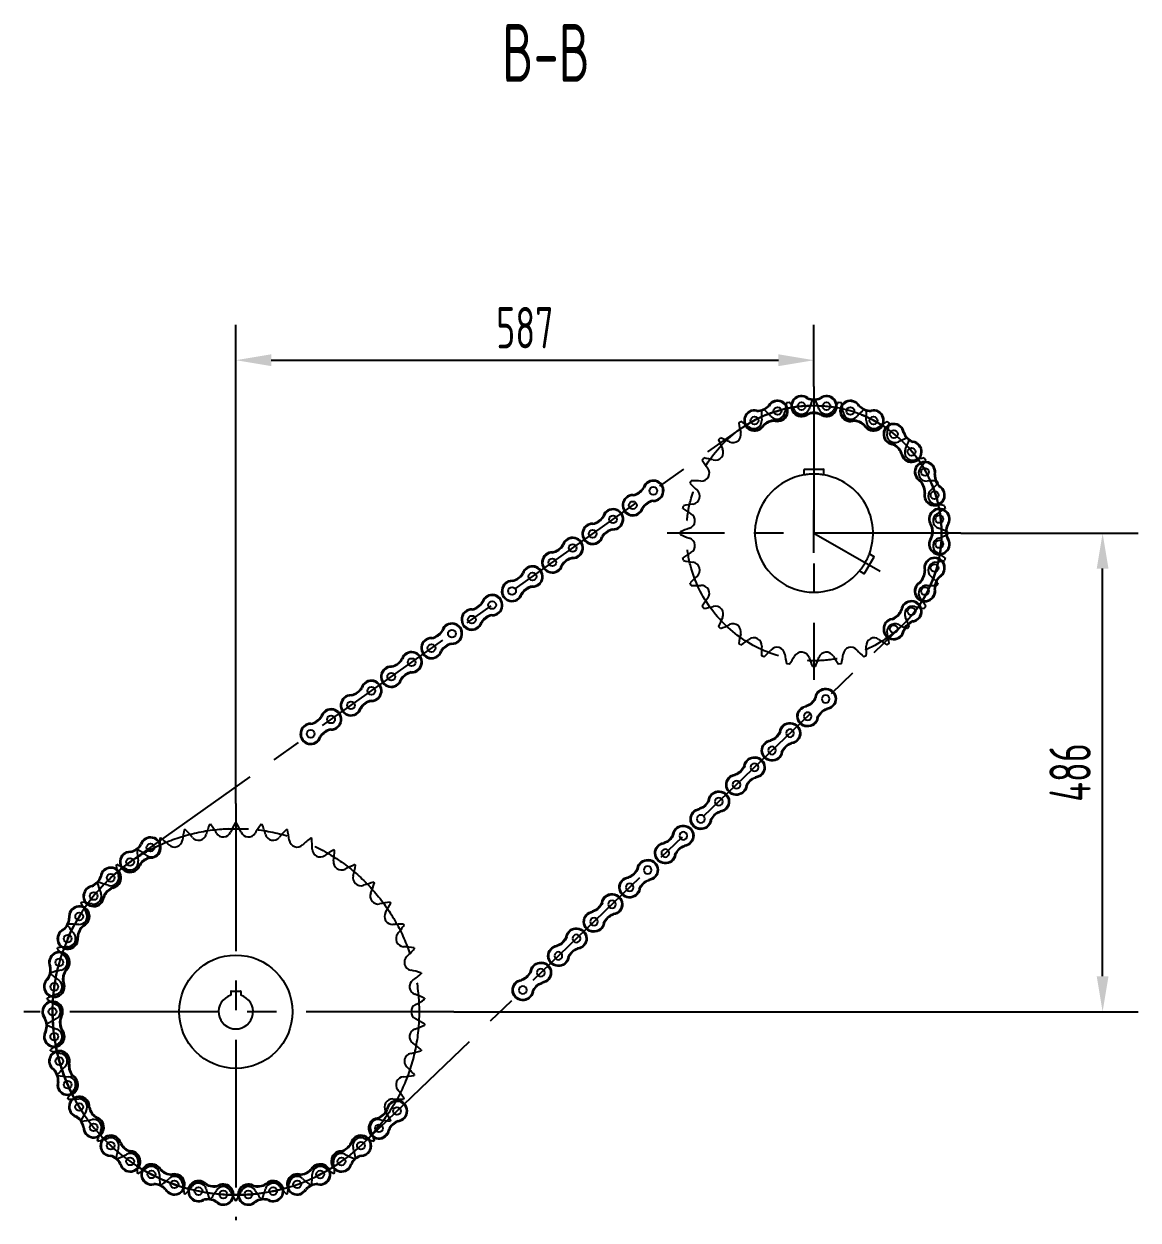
# Model space of a CAD drawing. Header units: millimetres. Extents: x 0 to 10092, y -1 to 7128.
# Drawn here: x 7288 to 8420, y 3316 to 4531 of the extents above; entities that cross this region are included whole.
import ezdxf
from ezdxf.enums import TextEntityAlignment as Align

# ---------------------------------------------------------------- set-up
doc = ezdxf.new("R2010")
doc.units = ezdxf.units.MM
doc.header["$LTSCALE"] = 120
doc.linetypes.add('G', pattern=[2, 1.25, -0.25, 0.25, -0.25])
doc.linetypes.add('K', pattern=[2.5, 1.25, -0.25, 0.25, -0.25, 0.25, -0.25])
for name, color, linetype in [('01', 7, 'Continuous'), ('05', 4, 'G'), ('07', 6, 'K'), ('08', 1, 'Continuous'), ('11', 3, 'Continuous')]:
    doc.layers.add(name, color=color, linetype=linetype)
doc.styles.get("Standard").update_dxf_attribs({"font": 'isocp', "width": 0.707, "bigfont": 'intecad.shx'})
doc.dimstyles.new('INTE', dxfattribs={"dimscale": 12, "dimtxt": 3.5, "dimasz": 3, "dimexe": 3, "dimexo": 0, "dimgap": 1, "dimtad": 1, "dimdec": 3, "dimdsep": 46, "dimtxsty": 'Standard', "dimcen": 0, "dimclrd": 1, "dimclre": 1, "dimclrt": 3, "dimaunit": 1, "dimadec": 0, "dimazin": 0, "dimtfac": 1, "dimtdec": 3, "dimtmove": 0, "dimatfit": 0, "dimfxl": 3, "dimarcsym": 0})

# ---------------------------------------------------------------- blocks, each defined once
blk = doc.blocks.new('*D164')
at = {"layer": '08', "color": 1, "lineweight": -2}
for p, q in [((7503.6, 3739), (7503.6, 4225.1)), ((8090.6, 4162.5), (8090.6, 4225.1)), ((7539.6, 4189.1), (8054.6, 4189.1))]:
    blk.add_line(p, q, dxfattribs=at)
at = {"layer": '08', "color": 1}
for points in [[(7539.6, 4195.1), (7539.6, 4183.1), (7503.6, 4189.1)], [(8054.6, 4195.1), (8054.6, 4183.1), (8090.6, 4189.1)]]:
    blk.add_solid(points, dxfattribs=at)
at = {"layer": 'Defpoints', "color": 0}
for p in [(8090.6, 4189.1), (8090.6, 4162.5), (7503.6, 3739)]:
    blk.add_point(p, dxfattribs=at)
at = {"layer": '08', "color": 3, "insert": (7797.1, 4222.1), "char_height": 42, "attachment_point": 5}
blk.add_mtext('587', dxfattribs=at)
blk = doc.blocks.new('*D165')
at = {"layer": '08', "color": 1, "lineweight": -2}
for p, q in [((8239.7, 4013.4), (8419.7, 4013.4)), ((8383.7, 3563.4), (8383.7, 3977.4)), ((7725, 3527.4), (8419.7, 3527.4))]:
    blk.add_line(p, q, dxfattribs=at)
at = {"layer": '08', "color": 1}
for points in [[(8377.7, 3977.4), (8389.7, 3977.4), (8383.7, 4013.4)], [(8377.7, 3563.4), (8389.7, 3563.4), (8383.7, 3527.4)]]:
    blk.add_solid(points, dxfattribs=at)
at = {"layer": 'Defpoints', "color": 0}
for p in [(8239.7, 4013.4), (8383.7, 4013.4), (7725, 3527.4)]:
    blk.add_point(p, dxfattribs=at)
at = {"layer": '08', "color": 3, "insert": (8350.7, 3770.4), "char_height": 42, "attachment_point": 5, "rotation": 90}
blk.add_mtext('486', dxfattribs=at)
blk = doc.blocks.new('A$C7D4D5DB6')
at = {"layer": '01'}
for centre in [(31.3, 25.3), (10.6, 10.6)]:
    blk.add_circle(centre, 3.96, dxfattribs=at)
for centre, radius, start, end in [((7.9, 36.4), 15.4, 280.5633, 330.0582), ((7.9, 36.4), 16.2, 280.7487, 329.9882), ((31.3, 25.3), 10.6, 268.87, 161.867), ((31.3, 25.3), 9.87, 268.4223, 162.3147), ((10.6, 10.6), 10.6, 89.2876, 341.4493), ((10.6, 10.6), 9.87, 88.4223, 342.3147), ((34.1, -0.5), 16.2, 100.7487, 149.9882), ((34, -0.4), 15.4, 100.6787, 150.1737)]:
    blk.add_arc(centre, radius, start, end, dxfattribs=at)

msp = doc.modelspace()

# ---------------------------------------------------------------- linework, layer by layer
at = {"layer": '01'}
for p, q in [((8062.8118, 4146.045), (8065.5754, 4146.5947)), ((8089.2194, 4148.9234), (8092.0372, 4148.9234)), ((8115.6813, 4146.5947), (8118.4449, 4146.045)), ((8037.4731, 4138.0699), (8040.0764, 4139.1482)), ((8141.1803, 4139.1482), (8143.7836, 4138.0699)), ((8014.1771, 4125.3048), (8016.52, 4126.8703)), ((8164.7367, 4126.8703), (8167.0796, 4125.3048)), ((7993.8191, 4108.2401), (7995.8116, 4110.2326)), ((8185.4451, 4110.2326), (8187.4375, 4108.2401)), ((7977.1815, 4087.5317), (7978.7469, 4089.8746)), ((8202.5097, 4089.8746), (8204.0752, 4087.5317)), ((8081.1283, 4078.3234), (8100.1283, 4078.3234)), ((8100.6283, 4072.5842), (8100.6283, 4077.8234)), ((7964.9035, 4063.9754), (7965.9818, 4066.5787)), ((8215.2749, 4066.5787), (8216.3532, 4063.9754)), ((7957.4571, 4038.4763), (7958.0068, 4041.24)), ((8223.2499, 4041.24), (8223.7996, 4038.4763)), ((7955.1283, 4012.0145), (7955.1283, 4014.8323)), ((8226.1283, 4014.8323), (8226.1283, 4012.0145)), ((7958.0068, 3985.6069), (7957.4571, 3988.3705)), ((8223.7996, 3988.3705), (8223.2499, 3985.6069)), ((7965.9818, 3960.2682), (7964.9035, 3962.8715)), ((8216.3532, 3962.8715), (8215.2749, 3960.2682)), ((7978.7469, 3936.9722), (7977.1815, 3939.3151)), ((8204.0752, 3939.3151), (8202.5097, 3936.9722)), ((7995.8116, 3916.6142), (7993.8191, 3918.6067)), ((8187.4375, 3918.6067), (8185.4451, 3916.6142)), ((8016.52, 3899.9765), (8014.1771, 3901.542)), ((8167.0796, 3901.542), (8164.7367, 3899.9765)), ((8040.0764, 3887.6986), (8037.4731, 3888.7769)), ((8143.7836, 3888.7769), (8141.1803, 3887.6986)), ((8065.5754, 3880.2521), (8062.8118, 3880.8019)), ((8092.0372, 3877.9234), (8089.2194, 3877.9234)), ((8118.4449, 3880.8019), (8115.6813, 3880.2521)), ((7476.9782, 3717.7345), (7477.9449, 3717.8674)), ((7503.1405, 3719.5908), (7504.1162, 3719.5908)), ((7529.3118, 3717.8674), (7530.2785, 3717.7345)), ((7451.3124, 3712.3331), (7452.252, 3712.5964)), ((7490.9283, 3713.0908), (7516.3283, 3713.0908)), ((7555.0047, 3712.5964), (7555.9443, 3712.3331)), ((7426.6211, 3703.4872), (7427.5161, 3703.8759)), ((7579.7406, 3703.8759), (7580.6355, 3703.4872)), ((7403.3644, 3691.3615), (7404.1981, 3691.8685)), ((7603.0586, 3691.8685), (7603.8923, 3691.3615)), ((7381.9754, 3676.1819), (7382.7323, 3676.7977)), ((7624.5244, 3676.7977), (7625.2813, 3676.1819)), ((7362.8525, 3658.2313), (7363.5185, 3658.9444)), ((7643.7382, 3658.9444), (7644.4042, 3658.2313)), ((7346.352, 3637.844), (7346.9147, 3638.6412)), ((7660.342, 3638.6412), (7660.9047, 3637.844)), ((7332.7813, 3615.3997), (7333.2302, 3616.2661)), ((7674.0265, 3616.2661), (7674.4754, 3615.3997)), ((7322.3931, 3591.3166), (7322.7199, 3592.2361)), ((7684.5368, 3592.2361), (7684.8636, 3591.3166)), ((7315.381, 3566.0433), (7315.5796, 3566.9987)), ((7691.6771, 3566.9987), (7691.8757, 3566.0433)), ((7311.8756, 3540.0506), (7311.9422, 3541.0241)), ((7695.3145, 3541.0241), (7695.3811, 3540.0506)), ((7311.9422, 3513.8227), (7311.8756, 3514.7962)), ((7695.3811, 3514.7962), (7695.3145, 3513.8227)), ((7315.5796, 3487.8481), (7315.381, 3488.8035)), ((7691.8757, 3488.8035), (7691.6771, 3487.8481)), ((7322.7199, 3462.6108), (7322.3931, 3463.5302)), ((7684.8636, 3463.5302), (7684.5368, 3462.6108)), ((7333.2302, 3438.5807), (7332.7813, 3439.4471)), ((7674.4754, 3439.4471), (7674.0265, 3438.5807)), ((7346.9147, 3416.2057), (7346.352, 3417.0028)), ((7660.9047, 3417.0028), (7660.342, 3416.2057)), ((7363.5185, 3395.9024), (7362.8525, 3396.6155)), ((7644.4042, 3396.6155), (7643.7382, 3395.9024)), ((7382.7323, 3378.0491), (7381.9754, 3378.6649)), ((7625.2813, 3378.6649), (7624.5244, 3378.0491)), ((7404.1981, 3362.9784), (7403.3644, 3363.4853)), ((7603.8923, 3363.4853), (7603.0586, 3362.9784)), ((7427.5161, 3350.9709), (7426.6211, 3351.3597)), ((7452.252, 3342.2505), (7451.3124, 3342.5137)), ((7555.9443, 3342.5137), (7555.0047, 3342.2505)), ((7580.6355, 3351.3597), (7579.7406, 3350.9709)), ((7477.9449, 3336.9794), (7476.9782, 3337.1123)), ((7504.1162, 3335.256), (7503.1405, 3335.256)), ((7530.2785, 3337.1123), (7529.3118, 3336.9794))]:
    msp.add_line(p, q, dxfattribs=at)
at = {"layer": '01', "color": 7, "linetype": 'Continuous'}
for p, q in [((8151.5834, 3989.2007), (8142.0834, 3972.7462)), ((8146.8631, 3992.5033), (8151.4004, 3989.8837)), ((8136.8631, 3975.1828), (8141.4004, 3972.5632)), ((7498.6283, 3548.0234), (7498.6283, 3544.1939)), ((7498.8283, 3548.2234), (7508.4283, 3548.2234)), ((7508.6283, 3548.0234), (7508.6283, 3544.1939))]:
    msp.add_line(p, q, dxfattribs=at)
at = {"layer": '01'}
msp.add_circle((7503.6283, 3527.4234), 57.5, dxfattribs=at)
at = {"layer": '01', "color": 7, "linetype": 'Continuous'}
for centre, radius, start, end in [((8090.6283, 4013.4234), 129.5692, 313.8768577, 125.368486), ((8090.6283, 4013.4234), 60, 99.5940682, 320.4059318), ((8081.1283, 4077.8234), 0.5, 90, 180), ((8100.1283, 4077.8234), 0.5, 0, 90), ((8151.1504, 3989.4507), 0.5, 330, 60), ((8141.6504, 3972.9962), 0.5, 240, 330), ((7503.6283, 3527.4234), 186.1012, 125.368486, 313.8768577), ((7498.8283, 3548.0234), 0.2, 90, 180), ((7508.4283, 3548.0234), 0.2, 0, 90), ((7503.6283, 3527.4234), 17.5, 106.6015496, 73.3984504)]:
    msp.add_arc(centre, radius, start, end, dxfattribs=at)
at = {"layer": '01'}
for centre, radius, start, end in [((8160.1916, 4123.3035), 100, 166.8550966, 172.5), ((7984.311, 4088.3187), 100, 30, 35.6449034), ((8180.2915, 4107.6211), 100, 155.6050966, 161.25), ((8000.9652, 4107.6211), 100, 18.75, 24.3949034), ((8196.9457, 4088.3187), 100, 144.3550966, 150), ((8021.0651, 4123.3035), 100, 7.5, 13.1449034), ((8137.4184, 4134.7633), 100, 178.1050966, 183.75), ((7971.7425, 4066.1381), 100, 41.25, 46.8949034), ((8053.0164, 4137.4134), 8.1, 221.25, 352.5), ((8077.9283, 4142.3687), 8.1, 210, 341.25), ((8103.3283, 4142.3687), 8.1, 198.75, 330), ((8128.2403, 4137.4134), 8.1, 187.5, 318.75), ((8209.5142, 4066.1381), 100, 133.1050966, 138.75), ((8043.8383, 4134.7633), 100, 356.25, 1.8949034), ((8112.8471, 4141.5601), 100, 189.3550966, 195), ((7963.7427, 4041.9317), 100, 52.5, 58.1449034), ((8029.5499, 4127.6932), 8.1, 232.5, 3.75), ((8151.7068, 4127.6932), 8.1, 176.25, 307.5), ((8217.5139, 4041.9317), 100, 121.8550966, 127.5), ((8068.4096, 4141.5601), 100, 345, 350.6449034), ((8087.422, 4143.4326), 100, 200.6050966, 206.25), ((7960.6191, 4016.6298), 100, 63.75, 69.3949034), ((8008.4305, 4113.5817), 8.1, 243.75, 15), ((8172.8262, 4113.5817), 8.1, 165, 296.25), ((8220.6376, 4016.6298), 100, 110.6050966, 116.25), ((8093.8347, 4143.4326), 100, 333.75, 339.3949034), ((7990.47, 4095.6212), 8.1, 255, 26.25), ((8190.7867, 4095.6212), 8.1, 153.75, 285), ((8062.12, 4140.309), 100, 211.8550966, 217.5), ((7962.4917, 3991.2046), 100, 75, 80.6449034), ((8218.765, 3991.2046), 100, 99.3550966, 105), ((8119.1367, 4140.309), 100, 322.5, 328.1449034), ((7976.3585, 4074.5019), 8.1, 266.25, 37.5), ((8090.6283, 4013.4234), 60, 339.5940682, 80.4059318), ((8204.8982, 4074.5019), 8.1, 142.5, 273.75), ((8037.9137, 4132.3092), 100, 223.1050966, 228.75), ((7969.2885, 3966.6333), 100, 86.25, 91.8949034), ((8211.9682, 3966.6333), 100, 88.1050966, 93.75), ((8143.343, 4132.3092), 100, 311.25, 316.8949034), ((7966.6384, 4051.0354), 8.1, 277.5, 48.75), ((8214.6183, 4051.0354), 8.1, 131.25, 262.5), ((8015.7331, 4119.7408), 100, 234.3550966, 240), ((7980.7483, 3943.8602), 100, 97.5, 103.1449034), ((7961.6831, 4026.1234), 8.1, 288.75, 60), ((8219.5736, 4026.1234), 8.1, 120, 251.25), ((8200.5084, 3943.8602), 100, 76.8550966, 82.5), ((8165.5236, 4119.7408), 100, 300, 305.6449034), ((7996.4307, 3923.7603), 100, 108.75, 114.3949034), ((7996.4307, 4103.0866), 100, 245.6050966, 251.25), ((8184.826, 3923.7603), 100, 65.6050966, 71.25), ((8184.826, 4103.0866), 100, 288.75, 294.3949034), ((7961.6831, 4000.7234), 8.1, 300, 71.25), ((8219.5736, 4000.7234), 8.1, 108.75, 240), ((8015.7331, 3907.1061), 100, 120, 125.6449034), ((7980.7483, 4082.9867), 100, 256.8550966, 262.5), ((8200.5084, 4082.9867), 100, 277.5, 283.1449034), ((8165.5236, 3907.1061), 100, 54.3550966, 60), ((7966.6384, 3975.8115), 8.1, 311.25, 82.5), ((8214.6183, 3975.8115), 8.1, 97.5, 228.75), ((8037.9137, 3894.5376), 100, 131.25, 136.8949034), ((7969.2885, 4060.2135), 100, 268.1050966, 273.75), ((7976.3585, 3952.3449), 8.1, 322.5, 93.75), ((8204.8982, 3952.3449), 8.1, 86.25, 217.5), ((8211.9682, 4060.2135), 100, 266.25, 271.8949034), ((8143.343, 3894.5376), 100, 43.1050966, 48.75), ((8062.12, 3886.5378), 100, 142.5, 148.1449034), ((7962.4917, 4035.6422), 100, 279.3550966, 285), ((7990.47, 3931.2256), 8.1, 333.75, 105), ((8190.7867, 3931.2256), 8.1, 75, 206.25), ((8218.765, 4035.6422), 100, 255, 260.6449034), ((8119.1367, 3886.5378), 100, 31.8550966, 37.5), ((8087.422, 3883.4142), 100, 153.75, 159.3949034), ((8093.8347, 3883.4142), 100, 20.6050966, 26.25), ((7960.6191, 4010.217), 100, 290.6050966, 296.25), ((8008.4305, 3913.2651), 8.1, 345, 116.25), ((8172.8262, 3913.2651), 8.1, 63.75, 195), ((8220.6376, 4010.217), 100, 243.75, 249.3949034), ((8112.8471, 3885.2867), 100, 165, 170.6449034), ((7963.7427, 3984.9151), 100, 301.8550966, 307.5), ((8029.5499, 3899.1536), 8.1, 356.25, 127.5), ((8151.7068, 3899.1536), 8.1, 52.5, 183.75), ((8217.5139, 3984.9151), 100, 232.5, 238.1449034), ((8068.4096, 3885.2867), 100, 9.3550966, 15), ((8137.4184, 3892.0835), 100, 176.25, 181.8949034), ((7971.7425, 3960.7087), 100, 313.1050966, 318.75), ((8053.0164, 3889.4334), 8.1, 7.5, 138.75), ((8160.1916, 3903.5433), 100, 187.5, 193.1449034), ((7984.311, 3938.5281), 100, 324.3550966, 330), ((8077.9283, 3884.4781), 8.1, 18.75, 150), ((8103.3283, 3884.4781), 8.1, 30, 161.25), ((8196.9457, 3938.5281), 100, 210, 215.6449034), ((8021.0651, 3903.5433), 100, 346.8550966, 352.5), ((8128.2403, 3889.4334), 8.1, 41.25, 172.5), ((8209.5142, 3960.7087), 100, 221.25, 226.8949034), ((8043.8383, 3892.0835), 100, 358.1050966, 3.75), ((8180.2915, 3919.2258), 100, 198.75, 204.3949034), ((8000.9652, 3919.2258), 100, 335.6050966, 341.25), ((7589.0488, 3674.8373), 120, 159.0546638, 164.2391309), ((7381.6037, 3646.3246), 120, 31.413043, 36.5975101), ((7608.3261, 3661.8328), 120, 151.2285769, 156.413044), ((7398.9306, 3661.8328), 120, 23.586956, 28.7714231), ((7625.653, 3646.3246), 120, 143.4024899, 148.586957), ((7418.2078, 3674.8373), 120, 15.7608691, 20.9453362), ((7568.1804, 3685.0957), 120, 166.8807508, 172.0652179), ((7366.5499, 3628.6015), 120, 39.23913, 44.423597), ((7465.7649, 3709.6322), 8.1, 219.23913, 344.23913), ((7490.9283, 3713.0908), 8.1, 211.413043, 336.413043), ((7516.3283, 3713.0908), 8.1, 203.586956, 328.586956), ((7541.4918, 3709.6322), 8.1, 195.7608691, 320.7608691), ((7640.7068, 3628.6015), 120, 135.576403, 140.76087), ((7439.0763, 3685.0957), 120, 7.9347821, 13.1192492), ((7546.1094, 3692.4169), 120, 174.7068378, 179.8913048), ((7354.0495, 3608.9936), 120, 47.0652169, 52.249684), ((7441.3068, 3702.7793), 8.1, 227.0652169, 352.0652169), ((7565.9499, 3702.7793), 8.1, 187.9347821, 312.9347821), ((7653.2071, 3608.9936), 120, 127.750316, 132.9347831), ((7461.1473, 3692.4169), 120, 0.1086952, 5.2931622), ((7523.2471, 3696.6647), 120, 182.5329247, 187.7173918), ((7344.3356, 3587.8662), 120, 54.8913039, 60.0757709), ((7418.0097, 3692.66), 8.1, 234.8913039, 359.8913039), ((7589.247, 3692.66), 8.1, 180.1086952, 305.1086952), ((7662.9211, 3587.8662), 120, 119.9242291, 125.1086961), ((7484.0095, 3696.6647), 120, 352.2826082, 357.4670753), ((7500.0194, 3697.7598), 120, 190.3590117, 195.5434787), ((7337.589, 3565.6128), 120, 62.7173908, 67.9018579), ((7396.3074, 3679.4625), 8.1, 242.7173908, 7.7173908), ((7610.9493, 3679.4625), 8.1, 172.2826082, 297.2826082), ((7669.6677, 3565.6128), 120, 112.0981421, 117.2826092), ((7507.2373, 3697.7598), 120, 344.4565213, 349.6409883), ((7476.8589, 3695.6819), 120, 198.1850986, 203.3695657), ((7333.9353, 3542.6481), 120, 70.5434778, 75.7279449), ((7376.6043, 3663.4329), 8.1, 250.5434778, 15.5434778), ((7630.6523, 3663.4329), 8.1, 164.4565213, 289.4565213), ((7673.3213, 3542.6481), 120, 104.2720551, 109.4565222), ((7530.3978, 3695.6819), 120, 336.6304343, 341.8149014), ((7359.2675, 3644.8697), 8.1, 258.3695647, 23.3695647), ((7647.9892, 3644.8697), 8.1, 156.6304343, 281.6304343), ((7454.197, 3690.4696), 120, 206.0111856, 211.1956527), ((7333.4428, 3519.3998), 120, 78.3695647, 83.5540318), ((7673.8139, 3519.3998), 120, 96.4459682, 101.6304353), ((7553.0597, 3690.4696), 120, 328.8043473, 333.9888144), ((7344.6198, 3624.1186), 8.1, 266.1956517, 31.1956517), ((7662.6369, 3624.1186), 8.1, 148.8043473, 273.8043473), ((7432.456, 3682.2201), 120, 213.8372725, 219.0217396), ((7336.1204, 3496.3009), 120, 86.1956517, 91.3801188), ((7671.1362, 3496.3009), 120, 88.6198812, 93.8043483), ((7574.8007, 3682.2201), 120, 320.9782604, 326.1627275), ((7332.9342, 3601.5664), 8.1, 274.0217386, 39.0217386), ((7674.3225, 3601.5664), 8.1, 140.9782604, 265.9782604), ((7412.0407, 3671.087), 120, 221.6633595, 226.8478266), ((7341.9185, 3473.7818), 120, 94.0217386, 99.2062057), ((7665.3382, 3473.7818), 120, 80.7937943, 85.9782614), ((7595.2159, 3671.087), 120, 313.1521734, 318.3366405), ((7324.4282, 3577.6329), 8.1, 281.8478256, 46.8478256), ((7682.8285, 3577.6329), 8.1, 133.1521734, 258.1521734), ((7393.3316, 3657.2777), 120, 229.4894465, 234.6739135), ((7350.7288, 3452.2619), 120, 101.8478256, 107.0322927), ((7319.2604, 3552.7642), 8.1, 289.6739126, 54.6739126), ((7687.9962, 3552.7642), 8.1, 125.3260865, 250.3260865), ((7656.5278, 3452.2619), 120, 72.9677073, 78.1521744), ((7613.9251, 3657.2777), 120, 305.3260865, 310.5105535), ((7376.6771, 3641.0495), 120, 237.3155334, 242.5000005), ((7362.3874, 3432.1422), 120, 109.6739126, 114.8583796), ((7644.8692, 3432.1422), 120, 65.1416204, 70.3260874), ((7630.5796, 3641.0495), 120, 297.4999995, 302.6844666), ((7317.5271, 3527.4234), 8.1, 297.4999995, 62.4999995), ((7689.7296, 3527.4234), 8.1, 117.4999995, 242.4999995), ((7376.6771, 3413.7973), 120, 117.4999995, 122.6844666), ((7362.3874, 3622.7047), 120, 245.1416204, 250.3260874), ((7644.8692, 3622.7047), 120, 289.6739126, 294.8583796), ((7630.5796, 3413.7973), 120, 57.3155334, 62.5000005), ((7319.2604, 3502.0826), 8.1, 305.3260865, 70.3260865), ((7687.9962, 3502.0826), 8.1, 109.6739126, 234.6739126), ((7393.3316, 3397.5691), 120, 125.3260865, 130.5105535), ((7350.7288, 3602.5849), 120, 252.9677073, 258.1521744), ((7656.5278, 3602.5849), 120, 281.8478256, 287.0322927), ((7613.9251, 3397.5691), 120, 49.4894465, 54.6739135), ((7324.4282, 3477.2139), 8.1, 313.1521734, 78.1521734), ((7682.8285, 3477.2139), 8.1, 101.8478256, 226.8478256), ((7412.0407, 3383.7598), 120, 133.1521734, 138.3366405), ((7341.9185, 3581.065), 120, 260.7937943, 265.9782614), ((7665.3382, 3581.065), 120, 274.0217386, 279.2062057), ((7595.2159, 3383.7598), 120, 41.6633595, 46.8478266), ((7332.9342, 3453.2805), 8.1, 320.9782604, 85.9782604), ((7674.3225, 3453.2805), 8.1, 94.0217386, 219.0217386), ((7432.456, 3372.6268), 120, 140.9782604, 146.1627275), ((7336.1204, 3558.5459), 120, 268.6198812, 273.8043483), ((7344.6198, 3430.7282), 8.1, 328.8043473, 93.8043473), ((7662.6369, 3430.7282), 8.1, 86.1956517, 211.1956517), ((7671.1362, 3558.5459), 120, 266.1956517, 271.3801188), ((7574.8007, 3372.6268), 120, 33.8372725, 39.0217396), ((7454.197, 3364.3772), 120, 148.8043473, 153.9888144), ((7553.0597, 3364.3772), 120, 26.0111856, 31.1956527), ((7333.4428, 3535.447), 120, 276.4459682, 281.6304353), ((7359.2675, 3409.9772), 8.1, 336.6304343, 101.6304343), ((7647.9892, 3409.9772), 8.1, 78.3695647, 203.3695647), ((7673.8139, 3535.447), 120, 258.3695647, 263.5540318), ((7476.8589, 3359.165), 120, 156.6304343, 161.8149014), ((7530.3978, 3359.165), 120, 18.1850986, 23.3695657), ((7333.9353, 3512.1987), 120, 284.2720551, 289.4565222), ((7376.6043, 3391.4139), 8.1, 344.4565213, 109.4565213), ((7630.6523, 3391.4139), 8.1, 70.5434778, 195.5434778), ((7673.3213, 3512.1987), 120, 250.5434778, 255.7279449), ((7500.0194, 3357.087), 120, 164.4565213, 169.6409883), ((7337.589, 3489.234), 120, 292.0981421, 297.2826092), ((7396.3074, 3375.3843), 8.1, 352.2826082, 117.2826082), ((7610.9493, 3375.3843), 8.1, 62.7173908, 187.7173908), ((7669.6677, 3489.234), 120, 242.7173908, 247.9018579), ((7507.2373, 3357.087), 120, 10.3590117, 15.5434787), ((7523.2471, 3358.1821), 120, 172.2826082, 177.4670753), ((7344.3356, 3466.9807), 120, 299.9242291, 305.1086961), ((7418.0097, 3362.1869), 8.1, 0.1086952, 125.1086952), ((7589.247, 3362.1869), 8.1, 54.8913039, 179.8913039), ((7662.9211, 3466.9807), 120, 234.8913039, 240.0757709), ((7484.0095, 3358.1821), 120, 2.5329247, 7.7173918), ((7546.1094, 3362.4299), 120, 180.1086952, 185.2931622), ((7354.0495, 3445.8533), 120, 307.750316, 312.9347831), ((7441.3068, 3352.0675), 8.1, 7.9347821, 132.9347821), ((7568.1804, 3369.7511), 120, 187.9347821, 193.1192492), ((7465.7649, 3345.2146), 8.1, 15.7608691, 140.7608691), ((7541.4918, 3345.2146), 8.1, 39.23913, 164.23913), ((7439.0763, 3369.7511), 120, 346.8807508, 352.0652179), ((7565.9499, 3352.0675), 8.1, 47.0652169, 172.0652169), ((7653.2071, 3445.8533), 120, 227.0652169, 232.249684), ((7461.1473, 3362.4299), 120, 354.7068378, 359.8913048), ((7366.5499, 3426.2454), 120, 315.576403, 320.76087), ((7589.0488, 3380.0095), 120, 195.7608691, 200.9453362), ((7381.6037, 3408.5222), 120, 323.4024899, 328.586957), ((7490.9283, 3341.756), 8.1, 23.586956, 148.586956), ((7608.3261, 3393.014), 120, 203.586956, 208.7714231), ((7398.9306, 3393.014), 120, 331.2285769, 336.413044), ((7516.3283, 3341.756), 8.1, 31.413043, 156.413043), ((7625.653, 3408.5222), 120, 211.413043, 216.5975101), ((7418.2078, 3380.0095), 120, 339.0546638, 344.2391309), ((7640.7068, 3426.2454), 120, 219.23913, 224.423597)]:
    msp.add_arc(centre, radius, start, end, dxfattribs=at)
at = {"layer": '05'}
for p, q in [((8090.6283, 4162.5016), (8090.6283, 3864.3452)), ((8090.6283, 3993.4234), (8090.6283, 4036.7234)), ((8239.7065, 4013.4234), (7941.5502, 4013.4234)), ((7725.0463, 3527.4234), (7288.4741, 3527.4234))]:
    msp.add_line(p, q, dxfattribs=at)
at = {"layer": '05', "color": 4, "linetype": 'G'}
for p, q in [((7395.9068, 3679.179), (8015.6295, 4119.0801)), ((8080.6283, 4072.5842), (8080.6283, 4077.8234)), ((8090.6283, 4013.4234), (8157.6811, 3974.7105)), ((7632.6171, 3393.2758), (8180.4341, 3920.0259)), ((7503.6283, 3739.0084), (7503.6283, 3315.8385))]:
    msp.add_line(p, q, dxfattribs=at)
for centre, radius in [((8090.6283, 4013.4234), 129.5692), ((7503.6283, 3527.4234), 186.1012)]:
    msp.add_circle(centre, radius, dxfattribs=at)
at = {"layer": '07', "color": 6, "linetype": 'K'}
for start, end in [(80.4059318, 99.5940682), (320.4059318, 339.5940682)]:
    msp.add_arc((8090.6283, 4013.4234), 60, start, end, dxfattribs=at)

# ---------------------------------------------------------------- block references
at = {"layer": '05'}
for p, rotation in [((8118.1213, 4144.874), 144.6315139714401), ((8066.356, 4145.5146), 167.1315139714242), ((8165.7011, 4124.4724), 122.1315139714297), ((8201.8517, 4087.4158), 99.63151397141615), ((8221.0695, 4039.3457), 77.13151397141928), ((7938.0806, 4067.1055), 180), ((7897.189, 4038.0792), 180), ((8220.4289, 3987.5804), 54.63151397145447), ((7856.2974, 4009.0528), 180), ((8200.0273, 3940.0007), 32.13151397140069), ((7815.4057, 3980.0265), 180), ((7774.5141, 3951.0001), 180), ((8162.9707, 3903.8501), 9.631513971448266), ((7733.6225, 3921.9738), 180), ((7692.7308, 3892.9475), 180), ((7651.8392, 3863.9211), 180), ((7610.9476, 3834.8948), 180), ((7427.6451, 3704.7563), 179.9244524036613), ((7384.8704, 3675.9541), 191.5880352238047), ((7349.2012, 3638.4057), 207.2402091368295), ((7324.9851, 3592.6262), 222.8923830498757), ((7314.0181, 3542.0109), 238.5445569629176), ((7317.1137, 3490.3138), 254.1967308759631), ((7334.0423, 3441.3689), 269.8489047890037), ((7640.0218, 3396.9203), 8.508371697646231), ((7363.5482, 3398.8062), 285.5010787020561), ((7601.0552, 3364.1052), 3.761948267283024), ((7403.4433, 3365.7825), 301.1532526150992), ((7553.3797, 3343.8761), 348.1097743541984), ((7450.7686, 3344.747), 316.8054265281172), ((7502.0143, 3337.2598), 332.4576004412041)]:
    msp.add_blockref('A$C7D4D5DB6', p, dxfattribs=dict(at, rotation=rotation))
at = {"layer": '05', "xscale": -1, "rotation": 79.24534375943057}
for p in [(8114.9015, 3853.5379), (8078.7545, 3818.7809), (8042.6074, 3784.024), (8006.4604, 3749.267), (7970.3134, 3714.5101), (7934.1663, 3679.7531), (7898.0193, 3644.9962), (7861.8723, 3610.2392), (7825.7253, 3575.4822)]:
    msp.add_blockref('A$C7D4D5DB6', p, dxfattribs=at)

# ---------------------------------------------------------------- texts
at = {"layer": '11', "width": 0.707}
msp.add_text('B-B', height=58.8, dxfattribs=at).set_placement((7774.0842, 4454.1811), align=Align.BOTTOM_LEFT)

# ---------------------------------------------------------------- dimensions: what is measured, and where the dimension line sits
at = {"layer": '08'}
dim = msp.add_linear_dim(base=(8090.6283, 4189.1445), p1=(7503.6283, 3739.0084), p2=(8090.6283, 4162.5016), dimstyle='INTE', dxfattribs=at)
dim.commit()
dim.dimension.update_dxf_attribs({"geometry": '*D164', "text_midpoint": (7797.1283, 4222.1445)})
dim = msp.add_linear_dim(base=(8383.7053, 4013.4234), p1=(7725.0463, 3527.4234), p2=(8239.7065, 4013.4234), angle=90, dimstyle='INTE', dxfattribs=at)
dim.commit()
dim.dimension.update_dxf_attribs({"geometry": '*D165', "text_midpoint": (8350.7053, 3770.4234)})

doc.saveas('drawing.dxf')
